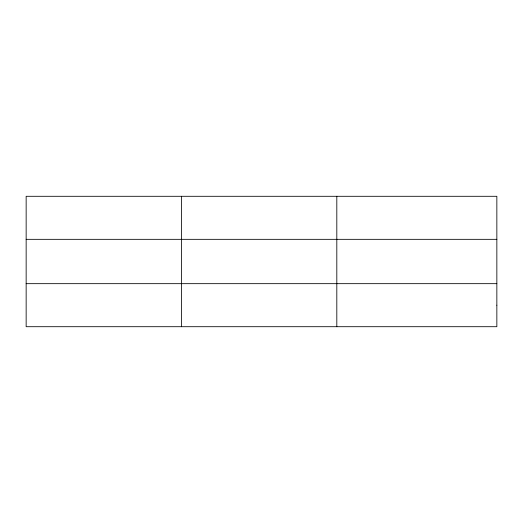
<?xml version="1.0" encoding="UTF-8"?>
<svg xmlns="http://www.w3.org/2000/svg" width="523" height="523" viewBox="0 0 523 523"><rect width="100%" height="100%" fill="white"/><g stroke="black" fill="none" stroke-linecap="round" stroke-linejoin="round"><path stroke-width="0.78" d="M181.481 196.295L181.481 326.705M336.812 196.295L336.812 326.705M26.15 239.331L496.85 239.331M26.15 283.669L496.85 283.669M496.85 305.19L496.85 326.705L26.15 326.705L26.15 196.295L496.85 196.295L496.85 305.19"/></g></svg>
